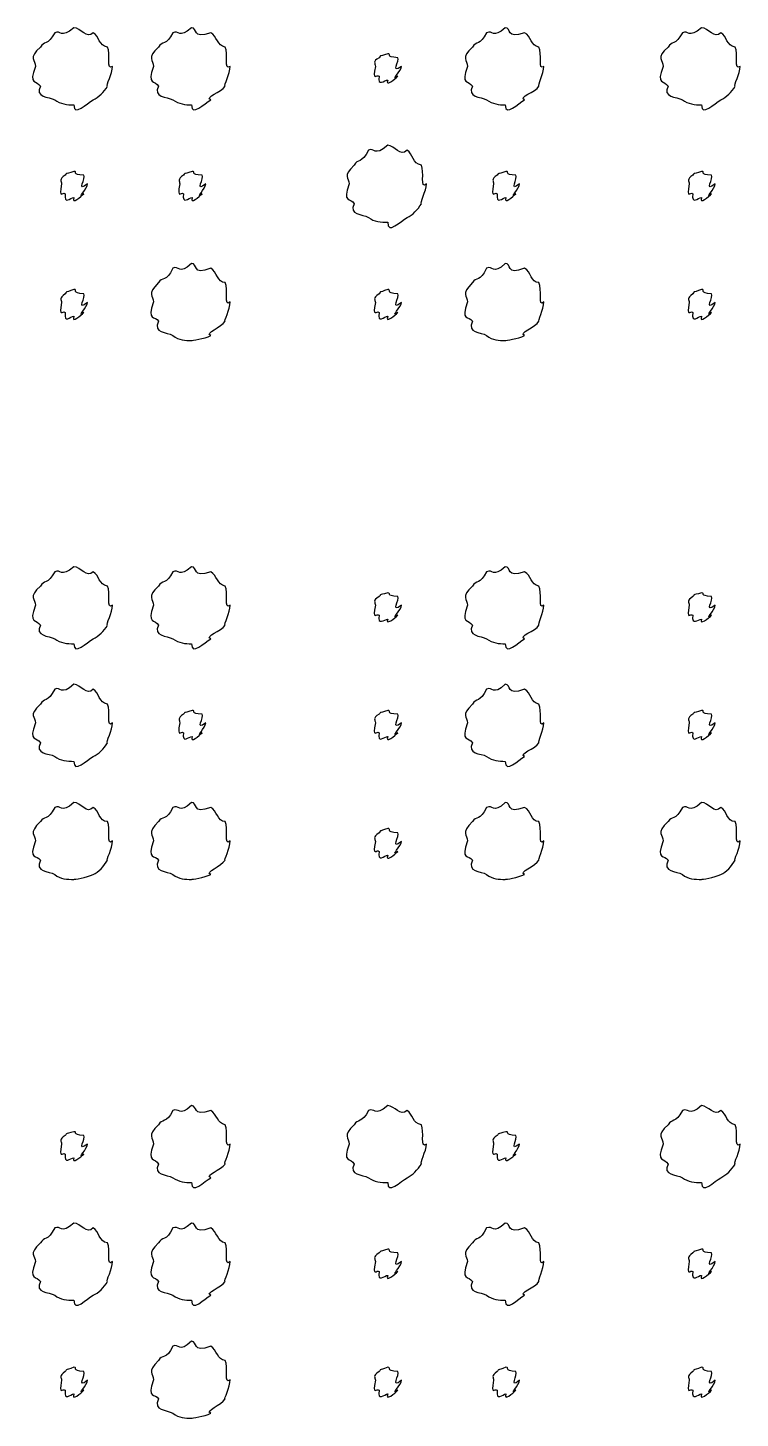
# Model space of a CAD drawing. Header units: millimetres. Extents: x -178 to -32, y 41 to 266.
# Drawn here: x -44.96 to -38.65, y 155.89 to 168.22 of the extents above; entities that cross this region are included whole.
import ezdxf

# ---------------------------------------------------------------- set-up
doc = ezdxf.new("R2010")
doc.units = ezdxf.units.MM
doc.layers.get('0').update_dxf_attribs({"linetype": 'CONTINUOUS'})

msp = doc.modelspace()

# ---------------------------------------------------------------- linework, layer by layer
at = {"color": 0}
for p, q in [((-44.553, 168.22), (-44.553, 168.22)), ((-43.5113, 168.22), (-43.5113, 168.22)), ((-40.7289, 168.22), (-40.7289, 168.22)), ((-38.9883, 168.22), (-38.9883, 168.22)), ((-41.7707, 167.989), (-41.7707, 167.989)), ((-41.7707, 167.178), (-41.7707, 167.178)), ((-44.553, 166.946), (-44.553, 166.946)), ((-43.5056, 166.946), (-43.5056, 166.946)), ((-40.7233, 166.946), (-40.7233, 166.946)), ((-38.9883, 166.946), (-38.9883, 166.946)), ((-43.5113, 166.131), (-43.5113, 166.131)), ((-40.7289, 166.131), (-40.7289, 166.131)), ((-44.553, 165.899), (-44.553, 165.899)), ((-41.7707, 165.899), (-41.7707, 165.899)), ((-38.9883, 165.899), (-38.9883, 165.899)), ((-44.553, 163.439), (-44.553, 163.439)), ((-43.5113, 163.439), (-43.5113, 163.439)), ((-40.7289, 163.439), (-40.7289, 163.439)), ((-41.7707, 163.208), (-41.7707, 163.208)), ((-38.9883, 163.208), (-38.9883, 163.208)), ((-44.553, 162.398), (-44.553, 162.398)), ((-40.7289, 162.398), (-40.7289, 162.398)), ((-43.5056, 162.166), (-43.5056, 162.166)), ((-41.7707, 162.166), (-41.7707, 162.166)), ((-38.9883, 162.166), (-38.9883, 162.166)), ((-44.553, 161.35), (-44.553, 161.35)), ((-43.5113, 161.35), (-43.5113, 161.35)), ((-40.7289, 161.35), (-40.7289, 161.35)), ((-38.9883, 161.35), (-38.9883, 161.35)), ((-41.7707, 161.119), (-41.7707, 161.119)), ((-43.5113, 158.66), (-43.5113, 158.66)), ((-41.7707, 158.66), (-41.7707, 158.66)), ((-38.9883, 158.66), (-38.9883, 158.66)), ((-44.553, 158.429), (-44.553, 158.429)), ((-40.7233, 158.429), (-40.7233, 158.429)), ((-44.553, 157.619), (-44.553, 157.619)), ((-43.5113, 157.619), (-43.5113, 157.619)), ((-40.7289, 157.619), (-40.7289, 157.619)), ((-41.7707, 157.387), (-41.7707, 157.387)), ((-38.9883, 157.387), (-38.9883, 157.387)), ((-43.5113, 156.571), (-43.5113, 156.571)), ((-44.553, 156.34), (-44.553, 156.34)), ((-41.7707, 156.34), (-41.7707, 156.34)), ((-40.7233, 156.34), (-40.7233, 156.34)), ((-38.9883, 156.34), (-38.9883, 156.34))]:
    msp.add_line(p, q, dxfattribs=at)
for points in [[(-44.553, 168.22), (-44.6754, 168.118), (-44.6687, 168.205), (-44.7238, 168.176)], [(-44.3819, 168.176), (-44.4398, 168.118), (-44.4937, 168.22), (-44.553, 168.22)], [(-43.5113, 168.22), (-43.6241, 168.118), (-43.6213, 168.205), (-43.6764, 168.176)], [(-43.3402, 168.176), (-43.5113, 168.118), (-43.452, 168.22), (-43.5113, 168.22)], [(-40.7289, 168.22), (-40.8418, 168.118), (-40.839, 168.205), (-40.8944, 168.176)], [(-40.5582, 168.176), (-40.7289, 168.118), (-40.6696, 168.22), (-40.7289, 168.22)], [(-38.9883, 168.22), (-39.1111, 168.118), (-39.104, 168.205), (-39.1594, 168.176)], [(-38.8175, 168.176), (-38.8754, 168.118), (-38.929, 168.22), (-38.9883, 168.22)], [(-44.7238, 168.176), (-44.7858, 168.06), (-44.8204, 168.104), (-44.8504, 168.049)], [(-44.2553, 168.049), (-44.3339, 168.06), (-44.3297, 168.146), (-44.3819, 168.176)], [(-43.6764, 168.176), (-43.7342, 168.06), (-43.773, 168.104), (-43.8034, 168.049)], [(-43.2135, 168.049), (-43.2823, 168.06), (-43.2851, 168.146), (-43.3402, 168.176)], [(-40.8944, 168.176), (-40.9522, 168.06), (-40.9907, 168.104), (-41.021, 168.049)], [(-40.4312, 168.049), (-40.4999, 168.06), (-40.5028, 168.146), (-40.5582, 168.176)], [(-39.1594, 168.176), (-39.2211, 168.06), (-39.2557, 168.104), (-39.286, 168.049)], [(-38.6909, 168.049), (-38.7692, 168.06), (-38.765, 168.146), (-38.8175, 168.176)], [(-44.8504, 168.049), (-44.9622, 167.95), (-44.8945, 167.936), (-44.8945, 167.878)], [(-44.2112, 167.878), (-44.2718, 167.831), (-44.2249, 167.994), (-44.2553, 168.049)], [(-43.8034, 168.049), (-43.9106, 167.95), (-43.8475, 167.936), (-43.8475, 167.878)], [(-43.1694, 167.878), (-43.2245, 167.831), (-43.1832, 167.994), (-43.2135, 168.049)], [(-41.7707, 167.989), (-41.8645, 167.963), (-41.8257, 167.977), (-41.8479, 167.955)], [(-41.6825, 167.955), (-41.7982, 167.963), (-41.7336, 167.989), (-41.7707, 167.989)], [(-41.021, 168.049), (-41.1286, 167.95), (-41.0651, 167.936), (-41.0651, 167.878)], [(-40.3871, 167.878), (-40.4421, 167.831), (-40.4008, 167.994), (-40.4312, 168.049)], [(-39.286, 168.049), (-39.3975, 167.95), (-39.3301, 167.936), (-39.3301, 167.878)], [(-38.6468, 167.878), (-38.7071, 167.831), (-38.6606, 167.994), (-38.6909, 168.049)], [(-44.8945, 167.878), (-44.9622, 167.71), (-44.8797, 167.757), (-44.8504, 167.702)], [(-44.2553, 167.702), (-44.2718, 167.71), (-44.2112, 167.815), (-44.2112, 167.878)], [(-43.8475, 167.878), (-43.9106, 167.71), (-43.8323, 167.757), (-43.8034, 167.702)], [(-43.2135, 167.702), (-43.2245, 167.71), (-43.1694, 167.815), (-43.1694, 167.878)], [(-41.8479, 167.955), (-41.9086, 167.919), (-41.8811, 167.907), (-41.8811, 167.878)], [(-41.8811, 167.878), (-41.9086, 167.736), (-41.8698, 167.812), (-41.8479, 167.79)], [(-41.6493, 167.878), (-41.7541, 167.802), (-41.6606, 167.933), (-41.6825, 167.955)], [(-41.6825, 167.79), (-41.7541, 167.736), (-41.6493, 167.841), (-41.6493, 167.878)], [(-41.0651, 167.878), (-41.1286, 167.71), (-41.0499, 167.757), (-41.021, 167.702)], [(-40.4312, 167.702), (-40.4421, 167.71), (-40.3871, 167.815), (-40.3871, 167.878)], [(-39.3301, 167.878), (-39.3975, 167.71), (-39.315, 167.757), (-39.286, 167.702)], [(-38.6909, 167.702), (-38.7071, 167.71), (-38.6468, 167.815), (-38.6468, 167.878)], [(-41.8479, 167.79), (-41.8645, 167.692), (-41.7996, 167.757), (-41.7707, 167.757)], [(-41.7707, 167.757), (-41.7982, 167.692), (-41.7047, 167.768), (-41.6825, 167.79)], [(-44.8504, 167.702), (-44.903, 167.604), (-44.7788, 167.609), (-44.7238, 167.58)], [(-44.3819, 167.58), (-44.3339, 167.604), (-44.2884, 167.65), (-44.2553, 167.702)], [(-43.8034, 167.702), (-43.8527, 167.604), (-43.7317, 167.609), (-43.6764, 167.58)], [(-43.3402, 167.58), (-43.4008, 167.604), (-43.2424, 167.65), (-43.2135, 167.702)], [(-41.021, 167.702), (-41.0707, 167.604), (-40.9494, 167.609), (-40.8944, 167.58)], [(-40.5582, 167.58), (-40.6185, 167.604), (-40.4601, 167.65), (-40.4312, 167.702)], [(-39.286, 167.702), (-39.3383, 167.604), (-39.2144, 167.609), (-39.1594, 167.58)], [(-38.8175, 167.58), (-38.7692, 167.604), (-38.7237, 167.65), (-38.6909, 167.702)], [(-44.7238, 167.58), (-44.6754, 167.545), (-44.6109, 167.536), (-44.553, 167.536)], [(-44.553, 167.536), (-44.5583, 167.428), (-44.4373, 167.55), (-44.3819, 167.58)], [(-43.6764, 167.58), (-43.6241, 167.545), (-43.5663, 167.536), (-43.5113, 167.536)], [(-43.5113, 167.536), (-43.5113, 167.428), (-43.3952, 167.55), (-43.3402, 167.58)], [(-40.8944, 167.58), (-40.8418, 167.545), (-40.7839, 167.536), (-40.7289, 167.536)], [(-40.7289, 167.536), (-40.7289, 167.428), (-40.6132, 167.55), (-40.5582, 167.58)], [(-39.1594, 167.58), (-39.1111, 167.545), (-39.0461, 167.536), (-38.9883, 167.536)], [(-38.9883, 167.536), (-38.9939, 167.428), (-38.8726, 167.55), (-38.8175, 167.58)], [(-41.9414, 167.134), (-42.0035, 167.013), (-42.0381, 167.06), (-42.0684, 167.002)], [(-41.7707, 167.178), (-41.8934, 167.071), (-41.8864, 167.163), (-41.9414, 167.134)], [(-41.5999, 167.134), (-41.6578, 167.071), (-41.7114, 167.178), (-41.7707, 167.178)], [(-41.4729, 167.002), (-41.5516, 167.013), (-41.5473, 167.104), (-41.5999, 167.134)], [(-42.0684, 167.002), (-42.1799, 166.898), (-42.1125, 166.891), (-42.1125, 166.836)], [(-41.4288, 166.836), (-41.4895, 166.781), (-41.4426, 166.946), (-41.4729, 167.002)], [(-44.6299, 166.914), (-44.6906, 166.872), (-44.6631, 166.865), (-44.6631, 166.836)], [(-44.553, 166.946), (-44.6465, 166.916), (-44.608, 166.936), (-44.6299, 166.914)], [(-44.4648, 166.914), (-44.5805, 166.916), (-44.5156, 166.946), (-44.553, 166.946)], [(-44.4317, 166.836), (-44.5364, 166.755), (-44.4426, 166.891), (-44.4648, 166.914)], [(-43.5829, 166.914), (-43.6393, 166.872), (-43.6157, 166.865), (-43.6157, 166.836)], [(-43.5056, 166.946), (-43.5952, 166.916), (-43.5606, 166.936), (-43.5829, 166.914)], [(-43.4174, 166.914), (-43.5289, 166.916), (-43.4686, 166.946), (-43.5056, 166.946)], [(-43.3843, 166.836), (-43.4848, 166.755), (-43.3952, 166.891), (-43.4174, 166.914)], [(-40.8005, 166.914), (-40.857, 166.872), (-40.8337, 166.865), (-40.8337, 166.836)], [(-40.7233, 166.946), (-40.8129, 166.916), (-40.7786, 166.936), (-40.8005, 166.914)], [(-40.6351, 166.914), (-40.7469, 166.916), (-40.6862, 166.946), (-40.7233, 166.946)], [(-40.6023, 166.836), (-40.7028, 166.755), (-40.6132, 166.891), (-40.6351, 166.914)], [(-39.0656, 166.914), (-39.1262, 166.872), (-39.0987, 166.865), (-39.0987, 166.836)], [(-38.9883, 166.946), (-39.0821, 166.916), (-39.0437, 166.936), (-39.0656, 166.914)], [(-38.9001, 166.914), (-39.0158, 166.916), (-38.9513, 166.946), (-38.9883, 166.946)], [(-38.8673, 166.836), (-38.9717, 166.755), (-38.8782, 166.891), (-38.9001, 166.914)], [(-44.6631, 166.836), (-44.6906, 166.689), (-44.6521, 166.77), (-44.6299, 166.748)], [(-44.6299, 166.748), (-44.6465, 166.645), (-44.5819, 166.715), (-44.553, 166.715)], [(-44.553, 166.715), (-44.5805, 166.645), (-44.4867, 166.726), (-44.4648, 166.748)], [(-44.4648, 166.748), (-44.5364, 166.689), (-44.4317, 166.799), (-44.4317, 166.836)], [(-43.6157, 166.836), (-43.6393, 166.689), (-43.6047, 166.77), (-43.5829, 166.748)], [(-43.5829, 166.748), (-43.5952, 166.645), (-43.5345, 166.715), (-43.5056, 166.715)], [(-43.5056, 166.715), (-43.5289, 166.645), (-43.4393, 166.726), (-43.4174, 166.748)], [(-43.4174, 166.748), (-43.4848, 166.689), (-43.3843, 166.799), (-43.3843, 166.836)], [(-42.1125, 166.836), (-42.1799, 166.663), (-42.0973, 166.715), (-42.0684, 166.66)], [(-41.4729, 166.66), (-41.4895, 166.663), (-41.4288, 166.773), (-41.4288, 166.836)], [(-40.8337, 166.836), (-40.857, 166.689), (-40.8227, 166.77), (-40.8005, 166.748)], [(-40.8005, 166.748), (-40.8129, 166.645), (-40.7522, 166.715), (-40.7233, 166.715)], [(-40.7233, 166.715), (-40.7469, 166.645), (-40.6573, 166.726), (-40.6351, 166.748)], [(-40.6351, 166.748), (-40.7028, 166.689), (-40.6023, 166.799), (-40.6023, 166.836)], [(-39.0987, 166.836), (-39.1262, 166.689), (-39.0878, 166.77), (-39.0656, 166.748)], [(-39.0656, 166.748), (-39.0821, 166.645), (-39.0172, 166.715), (-38.9883, 166.715)], [(-38.9883, 166.715), (-39.0158, 166.645), (-38.9223, 166.726), (-38.9001, 166.748)], [(-38.9001, 166.748), (-38.9717, 166.689), (-38.8673, 166.799), (-38.8673, 166.836)], [(-42.0684, 166.66), (-42.1206, 166.557), (-41.9968, 166.568), (-41.9414, 166.539)], [(-41.5999, 166.539), (-41.5516, 166.557), (-41.5061, 166.607), (-41.4729, 166.66)], [(-41.9414, 166.539), (-41.8934, 166.497), (-41.8285, 166.495), (-41.7707, 166.495)], [(-41.7707, 166.495), (-41.7763, 166.38), (-41.6549, 166.508), (-41.5999, 166.539)], [(-43.5113, 166.131), (-43.6241, 166.02), (-43.6213, 166.116), (-43.6764, 166.087)], [(-43.3402, 166.087), (-43.5113, 166.02), (-43.452, 166.131), (-43.5113, 166.131)], [(-40.7289, 166.131), (-40.8418, 166.02), (-40.839, 166.116), (-40.8944, 166.087)], [(-40.5582, 166.087), (-40.7289, 166.02), (-40.6696, 166.131), (-40.7289, 166.131)], [(-43.6764, 166.087), (-43.7342, 165.961), (-43.773, 166.015), (-43.8034, 165.96)], [(-43.2135, 165.96), (-43.2823, 165.961), (-43.2851, 166.056), (-43.3402, 166.087)], [(-40.8944, 166.087), (-40.9522, 165.961), (-40.9907, 166.015), (-41.021, 165.96)], [(-40.4312, 165.96), (-40.4999, 165.961), (-40.5028, 166.056), (-40.5582, 166.087)], [(-44.553, 165.899), (-44.6465, 165.866), (-44.608, 165.886), (-44.6299, 165.861)], [(-44.4648, 165.861), (-44.5805, 165.866), (-44.5156, 165.899), (-44.553, 165.899)], [(-43.8034, 165.96), (-43.9106, 165.851), (-43.8475, 165.847), (-43.8475, 165.789)], [(-43.1694, 165.789), (-43.2245, 165.734), (-43.1832, 165.905), (-43.2135, 165.96)], [(-41.7707, 165.899), (-41.8645, 165.866), (-41.8257, 165.886), (-41.8479, 165.861)], [(-41.6825, 165.861), (-41.7982, 165.866), (-41.7336, 165.899), (-41.7707, 165.899)], [(-41.021, 165.96), (-41.1286, 165.851), (-41.0651, 165.847), (-41.0651, 165.789)], [(-40.3871, 165.789), (-40.4421, 165.734), (-40.4008, 165.905), (-40.4312, 165.96)], [(-38.9883, 165.899), (-39.0821, 165.866), (-39.0437, 165.886), (-39.0656, 165.861)], [(-38.9001, 165.861), (-39.0158, 165.866), (-38.9513, 165.899), (-38.9883, 165.899)], [(-44.6299, 165.861), (-44.6906, 165.818), (-44.6631, 165.813), (-44.6631, 165.784)], [(-44.6631, 165.784), (-44.6906, 165.637), (-44.6521, 165.72), (-44.6299, 165.695)], [(-44.4317, 165.784), (-44.5364, 165.701), (-44.4426, 165.839), (-44.4648, 165.861)], [(-44.4648, 165.695), (-44.5364, 165.637), (-44.4317, 165.751), (-44.4317, 165.784)], [(-43.8475, 165.789), (-43.9106, 165.613), (-43.8323, 165.669), (-43.8034, 165.618)], [(-43.2135, 165.618), (-43.2245, 165.613), (-43.1694, 165.725), (-43.1694, 165.789)], [(-41.8479, 165.861), (-41.9086, 165.818), (-41.8811, 165.813), (-41.8811, 165.784)], [(-41.8811, 165.784), (-41.9086, 165.637), (-41.8698, 165.72), (-41.8479, 165.695)], [(-41.6493, 165.784), (-41.7541, 165.701), (-41.6606, 165.839), (-41.6825, 165.861)], [(-41.6825, 165.695), (-41.7541, 165.637), (-41.6493, 165.751), (-41.6493, 165.784)], [(-41.0651, 165.789), (-41.1286, 165.613), (-41.0499, 165.669), (-41.021, 165.618)], [(-40.4312, 165.618), (-40.4421, 165.613), (-40.3871, 165.725), (-40.3871, 165.789)], [(-39.0656, 165.861), (-39.1262, 165.818), (-39.0987, 165.813), (-39.0987, 165.784)], [(-39.0987, 165.784), (-39.1262, 165.637), (-39.0878, 165.72), (-39.0656, 165.695)], [(-38.8673, 165.784), (-38.9717, 165.701), (-38.8782, 165.839), (-38.9001, 165.861)], [(-38.9001, 165.695), (-38.9717, 165.637), (-38.8673, 165.751), (-38.8673, 165.784)], [(-44.6299, 165.695), (-44.6465, 165.591), (-44.5819, 165.662), (-44.553, 165.662)], [(-44.553, 165.662), (-44.5805, 165.591), (-44.4867, 165.673), (-44.4648, 165.695)], [(-41.8479, 165.695), (-41.8645, 165.591), (-41.7996, 165.662), (-41.7707, 165.662)], [(-41.7707, 165.662), (-41.7982, 165.591), (-41.7047, 165.673), (-41.6825, 165.695)], [(-39.0656, 165.695), (-39.0821, 165.591), (-39.0172, 165.662), (-38.9883, 165.662)], [(-38.9883, 165.662), (-39.0158, 165.591), (-38.9223, 165.673), (-38.9001, 165.695)], [(-43.8034, 165.618), (-43.8527, 165.509), (-43.7317, 165.524), (-43.6764, 165.491)], [(-43.3402, 165.491), (-43.4008, 165.509), (-43.2424, 165.566), (-43.2135, 165.618)], [(-41.021, 165.618), (-41.0707, 165.509), (-40.9494, 165.524), (-40.8944, 165.491)], [(-40.5582, 165.491), (-40.6185, 165.509), (-40.4601, 165.566), (-40.4312, 165.618)], [(-43.6764, 165.491), (-43.6241, 165.447), (-43.5663, 165.447), (-43.5113, 165.447)], [(-43.5113, 165.447), (-43.5113, 165.447), (-43.3952, 165.461), (-43.3402, 165.491)], [(-40.8944, 165.491), (-40.8418, 165.447), (-40.7839, 165.447), (-40.7289, 165.447)], [(-40.7289, 165.447), (-40.7289, 165.447), (-40.6132, 165.461), (-40.5582, 165.491)], [(-44.553, 163.439), (-44.6754, 163.338), (-44.6687, 163.424), (-44.7238, 163.395)], [(-44.3819, 163.395), (-44.4398, 163.338), (-44.4937, 163.439), (-44.553, 163.439)], [(-43.5113, 163.439), (-43.6241, 163.338), (-43.6213, 163.424), (-43.6764, 163.395)], [(-43.3402, 163.395), (-43.5113, 163.338), (-43.452, 163.439), (-43.5113, 163.439)], [(-40.7289, 163.439), (-40.8418, 163.338), (-40.839, 163.424), (-40.8944, 163.395)], [(-40.5582, 163.395), (-40.7289, 163.338), (-40.6696, 163.439), (-40.7289, 163.439)], [(-44.7238, 163.395), (-44.7858, 163.28), (-44.8204, 163.324), (-44.8504, 163.269)], [(-44.2553, 163.269), (-44.3339, 163.28), (-44.3297, 163.365), (-44.3819, 163.395)], [(-43.6764, 163.395), (-43.7342, 163.28), (-43.773, 163.324), (-43.8034, 163.269)], [(-43.2135, 163.269), (-43.2823, 163.28), (-43.2851, 163.365), (-43.3402, 163.395)], [(-40.8944, 163.395), (-40.9522, 163.28), (-40.9907, 163.324), (-41.021, 163.269)], [(-40.4312, 163.269), (-40.4999, 163.28), (-40.5028, 163.365), (-40.5582, 163.395)], [(-44.8504, 163.269), (-44.9622, 163.169), (-44.8945, 163.155), (-44.8945, 163.098)], [(-44.2112, 163.098), (-44.2718, 163.051), (-44.2249, 163.213), (-44.2553, 163.269)], [(-43.8034, 163.269), (-43.9106, 163.169), (-43.8475, 163.155), (-43.8475, 163.098)], [(-43.1694, 163.098), (-43.2245, 163.051), (-43.1832, 163.213), (-43.2135, 163.269)], [(-41.8479, 163.175), (-41.9086, 163.139), (-41.8811, 163.127), (-41.8811, 163.098)], [(-41.7707, 163.208), (-41.8645, 163.183), (-41.8257, 163.197), (-41.8479, 163.175)], [(-41.6825, 163.175), (-41.7982, 163.183), (-41.7336, 163.208), (-41.7707, 163.208)], [(-41.6493, 163.098), (-41.7541, 163.022), (-41.6606, 163.153), (-41.6825, 163.175)], [(-41.021, 163.269), (-41.1286, 163.169), (-41.0651, 163.155), (-41.0651, 163.098)], [(-40.3871, 163.098), (-40.4421, 163.051), (-40.4008, 163.213), (-40.4312, 163.269)], [(-39.0656, 163.175), (-39.1262, 163.139), (-39.0987, 163.127), (-39.0987, 163.098)], [(-38.9883, 163.208), (-39.0821, 163.183), (-39.0437, 163.197), (-39.0656, 163.175)], [(-38.9001, 163.175), (-39.0158, 163.183), (-38.9513, 163.208), (-38.9883, 163.208)], [(-38.8673, 163.098), (-38.9717, 163.022), (-38.8782, 163.153), (-38.9001, 163.175)], [(-44.8945, 163.098), (-44.9622, 162.93), (-44.8797, 162.976), (-44.8504, 162.921)], [(-44.2553, 162.921), (-44.2718, 162.93), (-44.2112, 163.034), (-44.2112, 163.098)], [(-43.8475, 163.098), (-43.9106, 162.93), (-43.8323, 162.976), (-43.8034, 162.921)], [(-43.2135, 162.921), (-43.2245, 162.93), (-43.1694, 163.034), (-43.1694, 163.098)], [(-41.8811, 163.098), (-41.9086, 162.956), (-41.8698, 163.032), (-41.8479, 163.009)], [(-41.6825, 163.009), (-41.7541, 162.956), (-41.6493, 163.061), (-41.6493, 163.098)], [(-41.0651, 163.098), (-41.1286, 162.93), (-41.0499, 162.976), (-41.021, 162.921)], [(-40.4312, 162.921), (-40.4421, 162.93), (-40.3871, 163.034), (-40.3871, 163.098)], [(-39.0987, 163.098), (-39.1262, 162.956), (-39.0878, 163.032), (-39.0656, 163.009)], [(-38.9001, 163.009), (-38.9717, 162.956), (-38.8673, 163.061), (-38.8673, 163.098)], [(-44.8504, 162.921), (-44.903, 162.824), (-44.7788, 162.829), (-44.7238, 162.8)], [(-44.3819, 162.8), (-44.3339, 162.824), (-44.2884, 162.869), (-44.2553, 162.921)], [(-43.8034, 162.921), (-43.8527, 162.824), (-43.7317, 162.829), (-43.6764, 162.8)], [(-43.3402, 162.8), (-43.4008, 162.824), (-43.2424, 162.869), (-43.2135, 162.921)], [(-41.8479, 163.009), (-41.8645, 162.912), (-41.7996, 162.976), (-41.7707, 162.976)], [(-41.7707, 162.976), (-41.7982, 162.912), (-41.7047, 162.988), (-41.6825, 163.009)], [(-41.021, 162.921), (-41.0707, 162.824), (-40.9494, 162.829), (-40.8944, 162.8)], [(-40.5582, 162.8), (-40.6185, 162.824), (-40.4601, 162.869), (-40.4312, 162.921)], [(-39.0656, 163.009), (-39.0821, 162.912), (-39.0172, 162.976), (-38.9883, 162.976)], [(-38.9883, 162.976), (-39.0158, 162.912), (-38.9223, 162.988), (-38.9001, 163.009)], [(-44.7238, 162.8), (-44.6754, 162.764), (-44.6109, 162.756), (-44.553, 162.756)], [(-44.553, 162.756), (-44.5583, 162.647), (-44.4373, 162.77), (-44.3819, 162.8)], [(-43.6764, 162.8), (-43.6241, 162.764), (-43.5663, 162.756), (-43.5113, 162.756)], [(-43.5113, 162.756), (-43.5113, 162.647), (-43.3952, 162.77), (-43.3402, 162.8)], [(-40.8944, 162.8), (-40.8418, 162.764), (-40.7839, 162.756), (-40.7289, 162.756)], [(-40.7289, 162.756), (-40.7289, 162.647), (-40.6132, 162.77), (-40.5582, 162.8)], [(-44.7238, 162.354), (-44.7858, 162.232), (-44.8204, 162.279), (-44.8504, 162.221)], [(-44.553, 162.398), (-44.6754, 162.29), (-44.6687, 162.383), (-44.7238, 162.354)], [(-44.3819, 162.354), (-44.4398, 162.29), (-44.4937, 162.398), (-44.553, 162.398)], [(-44.2553, 162.221), (-44.3339, 162.232), (-44.3297, 162.323), (-44.3819, 162.354)], [(-40.8944, 162.354), (-40.9522, 162.232), (-40.9907, 162.279), (-41.021, 162.221)], [(-40.7289, 162.398), (-40.8418, 162.29), (-40.839, 162.383), (-40.8944, 162.354)], [(-40.5582, 162.354), (-40.7289, 162.29), (-40.6696, 162.398), (-40.7289, 162.398)], [(-40.4312, 162.221), (-40.4999, 162.232), (-40.5028, 162.323), (-40.5582, 162.354)], [(-44.8504, 162.221), (-44.9622, 162.118), (-44.8945, 162.111), (-44.8945, 162.056)], [(-44.2112, 162.056), (-44.2718, 162.001), (-44.2249, 162.166), (-44.2553, 162.221)], [(-43.5056, 162.166), (-43.5952, 162.136), (-43.5606, 162.155), (-43.5829, 162.133)], [(-43.4174, 162.133), (-43.5289, 162.136), (-43.4686, 162.166), (-43.5056, 162.166)], [(-41.7707, 162.166), (-41.8645, 162.136), (-41.8257, 162.155), (-41.8479, 162.133)], [(-41.6825, 162.133), (-41.7982, 162.136), (-41.7336, 162.166), (-41.7707, 162.166)], [(-41.021, 162.221), (-41.1286, 162.118), (-41.0651, 162.111), (-41.0651, 162.056)], [(-40.3871, 162.056), (-40.4421, 162.001), (-40.4008, 162.166), (-40.4312, 162.221)], [(-38.9883, 162.166), (-39.0821, 162.136), (-39.0437, 162.155), (-39.0656, 162.133)], [(-38.9001, 162.133), (-39.0158, 162.136), (-38.9513, 162.166), (-38.9883, 162.166)], [(-44.8945, 162.056), (-44.9622, 161.882), (-44.8797, 161.935), (-44.8504, 161.879)], [(-44.2553, 161.879), (-44.2718, 161.882), (-44.2112, 161.992), (-44.2112, 162.056)], [(-43.5829, 162.133), (-43.6393, 162.092), (-43.6157, 162.085), (-43.6157, 162.056)], [(-43.6157, 162.056), (-43.6393, 161.908), (-43.6047, 161.99), (-43.5829, 161.968)], [(-43.3843, 162.056), (-43.4848, 161.975), (-43.3952, 162.111), (-43.4174, 162.133)], [(-43.4174, 161.968), (-43.4848, 161.908), (-43.3843, 162.019), (-43.3843, 162.056)], [(-41.8479, 162.133), (-41.9086, 162.092), (-41.8811, 162.085), (-41.8811, 162.056)], [(-41.8811, 162.056), (-41.9086, 161.908), (-41.8698, 161.99), (-41.8479, 161.968)], [(-41.6493, 162.056), (-41.7541, 161.975), (-41.6606, 162.111), (-41.6825, 162.133)], [(-41.6825, 161.968), (-41.7541, 161.908), (-41.6493, 162.019), (-41.6493, 162.056)], [(-41.0651, 162.056), (-41.1286, 161.882), (-41.0499, 161.935), (-41.021, 161.879)], [(-40.4312, 161.879), (-40.4421, 161.882), (-40.3871, 161.992), (-40.3871, 162.056)], [(-39.0656, 162.133), (-39.1262, 162.092), (-39.0987, 162.085), (-39.0987, 162.056)], [(-39.0987, 162.056), (-39.1262, 161.908), (-39.0878, 161.99), (-39.0656, 161.968)], [(-38.8673, 162.056), (-38.9717, 161.975), (-38.8782, 162.111), (-38.9001, 162.133)], [(-38.9001, 161.968), (-38.9717, 161.908), (-38.8673, 162.019), (-38.8673, 162.056)], [(-43.5829, 161.968), (-43.5952, 161.864), (-43.5345, 161.935), (-43.5056, 161.935)], [(-43.5056, 161.935), (-43.5289, 161.864), (-43.4393, 161.946), (-43.4174, 161.968)], [(-41.8479, 161.968), (-41.8645, 161.864), (-41.7996, 161.935), (-41.7707, 161.935)], [(-41.7707, 161.935), (-41.7982, 161.864), (-41.7047, 161.946), (-41.6825, 161.968)], [(-39.0656, 161.968), (-39.0821, 161.864), (-39.0172, 161.935), (-38.9883, 161.935)], [(-38.9883, 161.935), (-39.0158, 161.864), (-38.9223, 161.946), (-38.9001, 161.968)], [(-44.8504, 161.879), (-44.903, 161.776), (-44.7788, 161.787), (-44.7238, 161.758)], [(-44.3819, 161.758), (-44.3339, 161.776), (-44.2884, 161.827), (-44.2553, 161.879)], [(-41.021, 161.879), (-41.0707, 161.776), (-40.9494, 161.787), (-40.8944, 161.758)], [(-40.5582, 161.758), (-40.6185, 161.776), (-40.4601, 161.827), (-40.4312, 161.879)], [(-44.7238, 161.758), (-44.6754, 161.717), (-44.6109, 161.714), (-44.553, 161.714)], [(-44.553, 161.714), (-44.5583, 161.6), (-44.4373, 161.728), (-44.3819, 161.758)], [(-40.8944, 161.758), (-40.8418, 161.717), (-40.7839, 161.714), (-40.7289, 161.714)], [(-40.7289, 161.714), (-40.7289, 161.6), (-40.6132, 161.728), (-40.5582, 161.758)], [(-44.7238, 161.306), (-44.7858, 161.181), (-44.8204, 161.235), (-44.8504, 161.18)], [(-44.553, 161.35), (-44.6754, 161.24), (-44.6687, 161.335), (-44.7238, 161.306)], [(-44.3819, 161.306), (-44.4398, 161.24), (-44.4937, 161.35), (-44.553, 161.35)], [(-44.2553, 161.18), (-44.3339, 161.181), (-44.3297, 161.276), (-44.3819, 161.306)], [(-43.6764, 161.306), (-43.7342, 161.181), (-43.773, 161.235), (-43.8034, 161.18)], [(-43.5113, 161.35), (-43.6241, 161.24), (-43.6213, 161.335), (-43.6764, 161.306)], [(-43.3402, 161.306), (-43.5113, 161.24), (-43.452, 161.35), (-43.5113, 161.35)], [(-43.2135, 161.18), (-43.2823, 161.181), (-43.2851, 161.276), (-43.3402, 161.306)], [(-40.8944, 161.306), (-40.9522, 161.181), (-40.9907, 161.235), (-41.021, 161.18)], [(-40.7289, 161.35), (-40.8418, 161.24), (-40.839, 161.335), (-40.8944, 161.306)], [(-40.5582, 161.306), (-40.7289, 161.24), (-40.6696, 161.35), (-40.7289, 161.35)], [(-40.4312, 161.18), (-40.4999, 161.181), (-40.5028, 161.276), (-40.5582, 161.306)], [(-39.1594, 161.306), (-39.2211, 161.181), (-39.2557, 161.235), (-39.286, 161.18)], [(-38.9883, 161.35), (-39.1111, 161.24), (-39.104, 161.335), (-39.1594, 161.306)], [(-38.8175, 161.306), (-38.8754, 161.24), (-38.929, 161.35), (-38.9883, 161.35)], [(-38.6909, 161.18), (-38.7692, 161.181), (-38.765, 161.276), (-38.8175, 161.306)], [(-44.8504, 161.18), (-44.9622, 161.071), (-44.8945, 161.066), (-44.8945, 161.008)], [(-44.2112, 161.008), (-44.2718, 160.953), (-44.2249, 161.124), (-44.2553, 161.18)], [(-43.8034, 161.18), (-43.9106, 161.071), (-43.8475, 161.066), (-43.8475, 161.008)], [(-43.1694, 161.008), (-43.2245, 160.953), (-43.1832, 161.124), (-43.2135, 161.18)], [(-41.021, 161.18), (-41.1286, 161.071), (-41.0651, 161.066), (-41.0651, 161.008)], [(-40.3871, 161.008), (-40.4421, 160.953), (-40.4008, 161.124), (-40.4312, 161.18)], [(-39.286, 161.18), (-39.3975, 161.071), (-39.3301, 161.066), (-39.3301, 161.008)], [(-38.6468, 161.008), (-38.7071, 160.953), (-38.6606, 161.124), (-38.6909, 161.18)], [(-41.8479, 161.08), (-41.9086, 161.037), (-41.8811, 161.032), (-41.8811, 161.003)], [(-41.7707, 161.119), (-41.8645, 161.086), (-41.8257, 161.105), (-41.8479, 161.08)], [(-41.6825, 161.08), (-41.7982, 161.086), (-41.7336, 161.119), (-41.7707, 161.119)], [(-41.6493, 161.003), (-41.7541, 160.92), (-41.6606, 161.058), (-41.6825, 161.08)], [(-44.8945, 161.008), (-44.9622, 160.832), (-44.8797, 160.889), (-44.8504, 160.838)], [(-44.2553, 160.838), (-44.2718, 160.832), (-44.2112, 160.945), (-44.2112, 161.008)], [(-43.8475, 161.008), (-43.9106, 160.832), (-43.8323, 160.889), (-43.8034, 160.838)], [(-43.2135, 160.838), (-43.2245, 160.832), (-43.1694, 160.945), (-43.1694, 161.008)], [(-41.8811, 161.003), (-41.9086, 160.857), (-41.8698, 160.94), (-41.8479, 160.915)], [(-41.6825, 160.915), (-41.7541, 160.857), (-41.6493, 160.97), (-41.6493, 161.003)], [(-41.0651, 161.008), (-41.1286, 160.832), (-41.0499, 160.889), (-41.021, 160.838)], [(-40.4312, 160.838), (-40.4421, 160.832), (-40.3871, 160.945), (-40.3871, 161.008)], [(-39.3301, 161.008), (-39.3975, 160.832), (-39.315, 160.889), (-39.286, 160.838)], [(-38.6909, 160.838), (-38.7071, 160.832), (-38.6468, 160.945), (-38.6468, 161.008)], [(-44.8504, 160.838), (-44.903, 160.729), (-44.7788, 160.744), (-44.7238, 160.711)], [(-44.3819, 160.711), (-44.3339, 160.729), (-44.2884, 160.786), (-44.2553, 160.838)], [(-43.8034, 160.838), (-43.8527, 160.729), (-43.7317, 160.744), (-43.6764, 160.711)], [(-43.3402, 160.711), (-43.4008, 160.729), (-43.2424, 160.786), (-43.2135, 160.838)], [(-41.8479, 160.915), (-41.8645, 160.81), (-41.7996, 160.882), (-41.7707, 160.882)], [(-41.7707, 160.882), (-41.7982, 160.81), (-41.7047, 160.893), (-41.6825, 160.915)], [(-41.021, 160.838), (-41.0707, 160.729), (-40.9494, 160.744), (-40.8944, 160.711)], [(-40.5582, 160.711), (-40.6185, 160.729), (-40.4601, 160.786), (-40.4312, 160.838)], [(-39.286, 160.838), (-39.3383, 160.729), (-39.2144, 160.744), (-39.1594, 160.711)], [(-38.8175, 160.711), (-38.7692, 160.729), (-38.7237, 160.786), (-38.6909, 160.838)], [(-44.7238, 160.711), (-44.6754, 160.667), (-44.6109, 160.667), (-44.553, 160.667)], [(-44.553, 160.667), (-44.5583, 160.667), (-44.4373, 160.681), (-44.3819, 160.711)], [(-43.6764, 160.711), (-43.6241, 160.667), (-43.5663, 160.667), (-43.5113, 160.667)], [(-43.5113, 160.667), (-43.5113, 160.667), (-43.3952, 160.681), (-43.3402, 160.711)], [(-40.8944, 160.711), (-40.8418, 160.667), (-40.7839, 160.667), (-40.7289, 160.667)], [(-40.7289, 160.667), (-40.7289, 160.667), (-40.6132, 160.681), (-40.5582, 160.711)], [(-39.1594, 160.711), (-39.1111, 160.667), (-39.0461, 160.667), (-38.9883, 160.667)], [(-38.9883, 160.667), (-38.9939, 160.667), (-38.8726, 160.681), (-38.8175, 160.711)], [(-43.6764, 158.616), (-43.7342, 158.501), (-43.773, 158.545), (-43.8034, 158.49)], [(-43.5113, 158.66), (-43.6241, 158.558), (-43.6213, 158.645), (-43.6764, 158.616)], [(-43.3402, 158.616), (-43.5113, 158.558), (-43.452, 158.66), (-43.5113, 158.66)], [(-43.2135, 158.49), (-43.2823, 158.501), (-43.2851, 158.586), (-43.3402, 158.616)], [(-41.9414, 158.616), (-42.0035, 158.501), (-42.0381, 158.545), (-42.0684, 158.49)], [(-41.7707, 158.66), (-41.8934, 158.558), (-41.8864, 158.645), (-41.9414, 158.616)], [(-41.5999, 158.616), (-41.6578, 158.558), (-41.7114, 158.66), (-41.7707, 158.66)], [(-41.4729, 158.49), (-41.5516, 158.501), (-41.5473, 158.586), (-41.5999, 158.616)], [(-39.1594, 158.616), (-39.2211, 158.501), (-39.2557, 158.545), (-39.286, 158.49)], [(-38.9883, 158.66), (-39.1111, 158.558), (-39.104, 158.645), (-39.1594, 158.616)], [(-38.8175, 158.616), (-38.8754, 158.558), (-38.929, 158.66), (-38.9883, 158.66)], [(-38.6909, 158.49), (-38.7692, 158.501), (-38.765, 158.586), (-38.8175, 158.616)], [(-43.8034, 158.49), (-43.9106, 158.39), (-43.8475, 158.376), (-43.8475, 158.319)], [(-43.1694, 158.319), (-43.2245, 158.272), (-43.1832, 158.434), (-43.2135, 158.49)], [(-42.0684, 158.49), (-42.1799, 158.39), (-42.1125, 158.376), (-42.1125, 158.319)], [(-41.4288, 158.319), (-41.4895, 158.272), (-41.4426, 158.434), (-41.4729, 158.49)], [(-39.286, 158.49), (-39.3975, 158.39), (-39.3301, 158.376), (-39.3301, 158.319)], [(-38.6468, 158.319), (-38.7071, 158.272), (-38.6606, 158.434), (-38.6909, 158.49)], [(-44.6299, 158.396), (-44.6906, 158.36), (-44.6631, 158.347), (-44.6631, 158.319)], [(-44.553, 158.429), (-44.6465, 158.404), (-44.608, 158.418), (-44.6299, 158.396)], [(-44.4648, 158.396), (-44.5805, 158.404), (-44.5156, 158.429), (-44.553, 158.429)], [(-44.4317, 158.319), (-44.5364, 158.243), (-44.4426, 158.374), (-44.4648, 158.396)], [(-40.8005, 158.396), (-40.857, 158.36), (-40.8337, 158.347), (-40.8337, 158.319)], [(-40.7233, 158.429), (-40.8129, 158.404), (-40.7786, 158.418), (-40.8005, 158.396)], [(-40.6351, 158.396), (-40.7469, 158.404), (-40.6862, 158.429), (-40.7233, 158.429)], [(-40.6023, 158.319), (-40.7028, 158.243), (-40.6132, 158.374), (-40.6351, 158.396)], [(-44.6631, 158.319), (-44.6906, 158.177), (-44.6521, 158.253), (-44.6299, 158.23)], [(-44.6299, 158.23), (-44.6465, 158.133), (-44.5819, 158.198), (-44.553, 158.198)], [(-44.553, 158.198), (-44.5805, 158.133), (-44.4867, 158.208), (-44.4648, 158.23)], [(-44.4648, 158.23), (-44.5364, 158.177), (-44.4317, 158.282), (-44.4317, 158.319)], [(-43.8475, 158.319), (-43.9106, 158.151), (-43.8323, 158.198), (-43.8034, 158.142)], [(-43.2135, 158.142), (-43.2245, 158.151), (-43.1694, 158.255), (-43.1694, 158.319)], [(-42.1125, 158.319), (-42.1799, 158.151), (-42.0973, 158.198), (-42.0684, 158.142)], [(-41.4729, 158.142), (-41.4895, 158.151), (-41.4288, 158.255), (-41.4288, 158.319)], [(-40.8337, 158.319), (-40.857, 158.177), (-40.8227, 158.253), (-40.8005, 158.23)], [(-40.8005, 158.23), (-40.8129, 158.133), (-40.7522, 158.198), (-40.7233, 158.198)], [(-40.7233, 158.198), (-40.7469, 158.133), (-40.6573, 158.208), (-40.6351, 158.23)], [(-40.6351, 158.23), (-40.7028, 158.177), (-40.6023, 158.282), (-40.6023, 158.319)], [(-39.3301, 158.319), (-39.3975, 158.151), (-39.315, 158.198), (-39.286, 158.142)], [(-38.6909, 158.142), (-38.7071, 158.151), (-38.6468, 158.255), (-38.6468, 158.319)], [(-43.8034, 158.142), (-43.8527, 158.044), (-43.7317, 158.05), (-43.6764, 158.021)], [(-43.3402, 158.021), (-43.4008, 158.044), (-43.2424, 158.09), (-43.2135, 158.142)], [(-42.0684, 158.142), (-42.1206, 158.044), (-41.9968, 158.05), (-41.9414, 158.021)], [(-41.5999, 158.021), (-41.5516, 158.044), (-41.5061, 158.09), (-41.4729, 158.142)], [(-39.286, 158.142), (-39.3383, 158.044), (-39.2144, 158.05), (-39.1594, 158.021)], [(-38.8175, 158.021), (-38.7692, 158.044), (-38.7237, 158.09), (-38.6909, 158.142)], [(-43.6764, 158.021), (-43.6241, 157.985), (-43.5663, 157.977), (-43.5113, 157.977)], [(-43.5113, 157.977), (-43.5113, 157.868), (-43.3952, 157.991), (-43.3402, 158.021)], [(-41.9414, 158.021), (-41.8934, 157.985), (-41.8285, 157.977), (-41.7707, 157.977)], [(-41.7707, 157.977), (-41.7763, 157.868), (-41.6549, 157.991), (-41.5999, 158.021)], [(-39.1594, 158.021), (-39.1111, 157.985), (-39.0461, 157.977), (-38.9883, 157.977)], [(-38.9883, 157.977), (-38.9939, 157.868), (-38.8726, 157.991), (-38.8175, 158.021)], [(-44.553, 157.619), (-44.6754, 157.511), (-44.6687, 157.603), (-44.7238, 157.575)], [(-44.3819, 157.575), (-44.4398, 157.511), (-44.4937, 157.619), (-44.553, 157.619)], [(-43.5113, 157.619), (-43.6241, 157.511), (-43.6213, 157.603), (-43.6764, 157.575)], [(-43.3402, 157.575), (-43.5113, 157.511), (-43.452, 157.619), (-43.5113, 157.619)], [(-40.7289, 157.619), (-40.8418, 157.511), (-40.839, 157.603), (-40.8944, 157.575)], [(-40.5582, 157.575), (-40.7289, 157.511), (-40.6696, 157.619), (-40.7289, 157.619)], [(-44.7238, 157.575), (-44.7858, 157.453), (-44.8204, 157.5), (-44.8504, 157.442)], [(-44.2553, 157.442), (-44.3339, 157.453), (-44.3297, 157.544), (-44.3819, 157.575)], [(-43.6764, 157.575), (-43.7342, 157.453), (-43.773, 157.5), (-43.8034, 157.442)], [(-43.2135, 157.442), (-43.2823, 157.453), (-43.2851, 157.544), (-43.3402, 157.575)], [(-40.8944, 157.575), (-40.9522, 157.453), (-40.9907, 157.5), (-41.021, 157.442)], [(-40.4312, 157.442), (-40.4999, 157.453), (-40.5028, 157.544), (-40.5582, 157.575)], [(-44.8504, 157.442), (-44.9622, 157.339), (-44.8945, 157.332), (-44.8945, 157.277)], [(-44.2112, 157.277), (-44.2718, 157.222), (-44.2249, 157.387), (-44.2553, 157.442)], [(-43.8034, 157.442), (-43.9106, 157.339), (-43.8475, 157.332), (-43.8475, 157.277)], [(-43.1694, 157.277), (-43.2245, 157.222), (-43.1832, 157.387), (-43.2135, 157.442)], [(-41.7707, 157.387), (-41.8645, 157.357), (-41.8257, 157.376), (-41.8479, 157.354)], [(-41.6825, 157.354), (-41.7982, 157.357), (-41.7336, 157.387), (-41.7707, 157.387)], [(-41.021, 157.442), (-41.1286, 157.339), (-41.0651, 157.332), (-41.0651, 157.277)], [(-40.3871, 157.277), (-40.4421, 157.222), (-40.4008, 157.387), (-40.4312, 157.442)], [(-38.9883, 157.387), (-39.0821, 157.357), (-39.0437, 157.376), (-39.0656, 157.354)], [(-38.9001, 157.354), (-39.0158, 157.357), (-38.9513, 157.387), (-38.9883, 157.387)], [(-44.8945, 157.277), (-44.9622, 157.103), (-44.8797, 157.155), (-44.8504, 157.1)], [(-44.2553, 157.1), (-44.2718, 157.103), (-44.2112, 157.214), (-44.2112, 157.277)], [(-43.8475, 157.277), (-43.9106, 157.103), (-43.8323, 157.155), (-43.8034, 157.1)], [(-43.2135, 157.1), (-43.2245, 157.103), (-43.1694, 157.214), (-43.1694, 157.277)], [(-41.8479, 157.354), (-41.9086, 157.313), (-41.8811, 157.306), (-41.8811, 157.277)], [(-41.8811, 157.277), (-41.9086, 157.129), (-41.8698, 157.211), (-41.8479, 157.189)], [(-41.6493, 157.277), (-41.7541, 157.196), (-41.6606, 157.332), (-41.6825, 157.354)], [(-41.6825, 157.189), (-41.7541, 157.129), (-41.6493, 157.24), (-41.6493, 157.277)], [(-41.0651, 157.277), (-41.1286, 157.103), (-41.0499, 157.155), (-41.021, 157.1)], [(-40.4312, 157.1), (-40.4421, 157.103), (-40.3871, 157.214), (-40.3871, 157.277)], [(-39.0656, 157.354), (-39.1262, 157.313), (-39.0987, 157.306), (-39.0987, 157.277)], [(-39.0987, 157.277), (-39.1262, 157.129), (-39.0878, 157.211), (-39.0656, 157.189)], [(-38.8673, 157.277), (-38.9717, 157.196), (-38.8782, 157.332), (-38.9001, 157.354)], [(-38.9001, 157.189), (-38.9717, 157.129), (-38.8673, 157.24), (-38.8673, 157.277)], [(-41.8479, 157.189), (-41.8645, 157.085), (-41.7996, 157.155), (-41.7707, 157.155)], [(-41.7707, 157.155), (-41.7982, 157.085), (-41.7047, 157.167), (-41.6825, 157.189)], [(-39.0656, 157.189), (-39.0821, 157.085), (-39.0172, 157.155), (-38.9883, 157.155)], [(-38.9883, 157.155), (-39.0158, 157.085), (-38.9223, 157.167), (-38.9001, 157.189)], [(-44.8504, 157.1), (-44.903, 156.997), (-44.7788, 157.008), (-44.7238, 156.979)], [(-44.3819, 156.979), (-44.3339, 156.997), (-44.2884, 157.048), (-44.2553, 157.1)], [(-43.8034, 157.1), (-43.8527, 156.997), (-43.7317, 157.008), (-43.6764, 156.979)], [(-43.3402, 156.979), (-43.4008, 156.997), (-43.2424, 157.048), (-43.2135, 157.1)], [(-41.021, 157.1), (-41.0707, 156.997), (-40.9494, 157.008), (-40.8944, 156.979)], [(-40.5582, 156.979), (-40.6185, 156.997), (-40.4601, 157.048), (-40.4312, 157.1)], [(-44.7238, 156.979), (-44.6754, 156.938), (-44.6109, 156.935), (-44.553, 156.935)], [(-44.553, 156.935), (-44.5583, 156.821), (-44.4373, 156.949), (-44.3819, 156.979)], [(-43.6764, 156.979), (-43.6241, 156.938), (-43.5663, 156.935), (-43.5113, 156.935)], [(-43.5113, 156.935), (-43.5113, 156.821), (-43.3952, 156.949), (-43.3402, 156.979)], [(-40.8944, 156.979), (-40.8418, 156.938), (-40.7839, 156.935), (-40.7289, 156.935)], [(-40.7289, 156.935), (-40.7289, 156.821), (-40.6132, 156.949), (-40.5582, 156.979)], [(-43.6764, 156.527), (-43.7342, 156.402), (-43.773, 156.456), (-43.8034, 156.4)], [(-43.5113, 156.571), (-43.6241, 156.461), (-43.6213, 156.556), (-43.6764, 156.527)], [(-43.3402, 156.527), (-43.5113, 156.461), (-43.452, 156.571), (-43.5113, 156.571)], [(-43.2135, 156.4), (-43.2823, 156.402), (-43.2851, 156.497), (-43.3402, 156.527)], [(-43.8034, 156.4), (-43.9106, 156.291), (-43.8475, 156.288), (-43.8475, 156.229)], [(-43.1694, 156.229), (-43.2245, 156.174), (-43.1832, 156.345), (-43.2135, 156.4)], [(-44.6299, 156.301), (-44.6906, 156.259), (-44.6631, 156.253), (-44.6631, 156.224)], [(-44.553, 156.34), (-44.6465, 156.307), (-44.608, 156.326), (-44.6299, 156.301)], [(-44.4648, 156.301), (-44.5805, 156.307), (-44.5156, 156.34), (-44.553, 156.34)], [(-44.4317, 156.224), (-44.5364, 156.141), (-44.4426, 156.279), (-44.4648, 156.301)], [(-41.8479, 156.301), (-41.9086, 156.259), (-41.8811, 156.253), (-41.8811, 156.224)], [(-41.7707, 156.34), (-41.8645, 156.307), (-41.8257, 156.326), (-41.8479, 156.301)], [(-41.6825, 156.301), (-41.7982, 156.307), (-41.7336, 156.34), (-41.7707, 156.34)], [(-41.6493, 156.224), (-41.7541, 156.141), (-41.6606, 156.279), (-41.6825, 156.301)], [(-40.8005, 156.301), (-40.857, 156.259), (-40.8337, 156.253), (-40.8337, 156.224)], [(-40.7233, 156.34), (-40.8129, 156.307), (-40.7786, 156.326), (-40.8005, 156.301)], [(-40.6351, 156.301), (-40.7469, 156.307), (-40.6862, 156.34), (-40.7233, 156.34)], [(-40.6023, 156.224), (-40.7028, 156.141), (-40.6132, 156.279), (-40.6351, 156.301)], [(-39.0656, 156.301), (-39.1262, 156.259), (-39.0987, 156.253), (-39.0987, 156.224)], [(-38.9883, 156.34), (-39.0821, 156.307), (-39.0437, 156.326), (-39.0656, 156.301)], [(-38.9001, 156.301), (-39.0158, 156.307), (-38.9513, 156.34), (-38.9883, 156.34)], [(-38.8673, 156.224), (-38.9717, 156.141), (-38.8782, 156.279), (-38.9001, 156.301)], [(-44.6631, 156.224), (-44.6906, 156.078), (-44.6521, 156.161), (-44.6299, 156.136)], [(-44.6299, 156.136), (-44.6465, 156.031), (-44.5819, 156.103), (-44.553, 156.103)], [(-44.553, 156.103), (-44.5805, 156.031), (-44.4867, 156.114), (-44.4648, 156.136)], [(-44.4648, 156.136), (-44.5364, 156.078), (-44.4317, 156.191), (-44.4317, 156.224)], [(-43.8475, 156.229), (-43.9106, 156.053), (-43.8323, 156.11), (-43.8034, 156.059)], [(-43.2135, 156.059), (-43.2245, 156.053), (-43.1694, 156.166), (-43.1694, 156.229)], [(-41.8811, 156.224), (-41.9086, 156.078), (-41.8698, 156.161), (-41.8479, 156.136)], [(-41.8479, 156.136), (-41.8645, 156.031), (-41.7996, 156.103), (-41.7707, 156.103)], [(-41.7707, 156.103), (-41.7982, 156.031), (-41.7047, 156.114), (-41.6825, 156.136)], [(-41.6825, 156.136), (-41.7541, 156.078), (-41.6493, 156.191), (-41.6493, 156.224)], [(-40.8337, 156.224), (-40.857, 156.078), (-40.8227, 156.161), (-40.8005, 156.136)], [(-40.8005, 156.136), (-40.8129, 156.031), (-40.7522, 156.103), (-40.7233, 156.103)], [(-40.7233, 156.103), (-40.7469, 156.031), (-40.6573, 156.114), (-40.6351, 156.136)], [(-40.6351, 156.136), (-40.7028, 156.078), (-40.6023, 156.191), (-40.6023, 156.224)], [(-39.0987, 156.224), (-39.1262, 156.078), (-39.0878, 156.161), (-39.0656, 156.136)], [(-39.0656, 156.136), (-39.0821, 156.031), (-39.0172, 156.103), (-38.9883, 156.103)], [(-38.9883, 156.103), (-39.0158, 156.031), (-38.9223, 156.114), (-38.9001, 156.136)], [(-38.9001, 156.136), (-38.9717, 156.078), (-38.8673, 156.191), (-38.8673, 156.224)], [(-43.8034, 156.059), (-43.8527, 155.95), (-43.7317, 155.965), (-43.6764, 155.932)], [(-43.3402, 155.932), (-43.4008, 155.95), (-43.2424, 156.006), (-43.2135, 156.059)], [(-43.6764, 155.932), (-43.6241, 155.888), (-43.5663, 155.888), (-43.5113, 155.888)], [(-43.5113, 155.888), (-43.5113, 155.888), (-43.3952, 155.902), (-43.3402, 155.932)]]:
    msp.add_open_spline(points, degree=3, dxfattribs=at)

doc.saveas('drawing.dxf')
